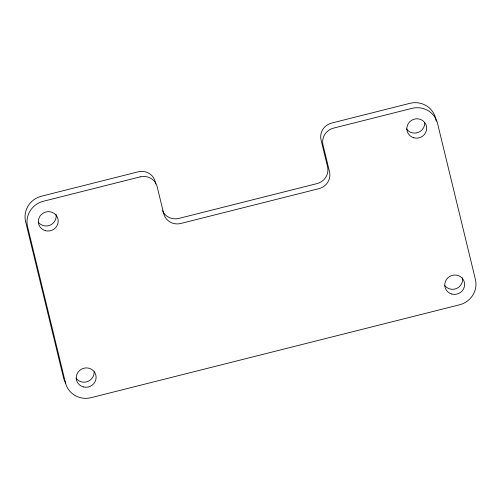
<?xml version="1.0" encoding="UTF-8"?>
<svg xmlns="http://www.w3.org/2000/svg" width="501" height="501" viewBox="0 0 501 501"><rect width="100%" height="100%" fill="white"/><g stroke="black" fill="none" stroke-linecap="round" stroke-linejoin="round"><path stroke-width="0.75" d="M436.271 121.229L435.532 118.198A21.386 20.66 -21.2 0 0 409.931 103.331L331.624 123.071A14.26 13.771 -21.2 0 0 321.053 139.942L327.56 166.727A14.26 13.771 -21.2 0 1 316.989 183.604L178.807 218.43A14.26 13.771 -21.2 0 1 162.512 210.796M155.773 183.973L155.235 181.738A14.26 13.771 -21.2 0 0 138.163 171.83L41.433 196.21A21.386 20.66 -21.2 0 0 25.582 221.523L63.508 377.754A21.386 20.66 -21.2 0 0 65.656 383.09M424.723 122.651A9.982 9.638 -21.2 0 1 417.915 132.546A9.982 9.638 -21.2 0 1 406.493 128.92M56.099 214.409A9.982 9.638 -21.2 0 1 50.232 225.106A9.982 9.638 -21.2 0 1 38.327 222.25M462.523 277.767A9.982 9.638 -21.2 0 1 456.655 288.463A9.982 9.638 -21.2 0 1 444.75 285.608M94.157 371.761A9.982 9.638 -21.2 0 1 87.349 381.656A9.982 9.638 -21.2 0 1 75.927 378.03M140.123 176.878L43.393 201.258A21.386 20.66 -21.2 0 0 27.536 226.565L65.468 382.802A21.386 20.66 -21.2 0 0 91.069 397.669L459.567 304.79A21.386 20.66 -21.2 0 0 475.418 279.477L437.492 123.246A21.386 20.66 -21.2 0 0 411.885 108.379L333.578 128.118A14.26 13.771 -21.2 0 0 323.013 144.989L329.514 171.774A14.26 13.771 -21.2 0 1 318.949 188.652L180.761 223.477A14.26 13.771 -21.2 0 1 163.689 213.57L157.189 186.785A14.26 13.771 -21.2 0 0 140.123 176.878M83.329 386.916A9.982 9.638 -21.2 0 0 95.866 375.143A9.982 9.638 -21.2 0 0 79.39 370.677A9.982 9.638 -21.2 0 0 83.329 386.916M451.827 294.043A9.982 9.638 -21.2 0 0 464.364 282.263A9.982 9.638 -21.2 0 0 447.881 277.805A9.982 9.638 -21.2 0 0 451.827 294.043M413.895 137.806A9.982 9.638 -21.2 0 0 426.432 126.033A9.982 9.638 -21.2 0 0 409.956 121.568A9.982 9.638 -21.2 0 0 413.895 137.806M45.403 230.679A9.982 9.638 -21.2 0 0 57.941 218.906A9.982 9.638 -21.2 0 0 41.458 214.447A9.982 9.638 -21.2 0 0 45.403 230.679"/></g></svg>
